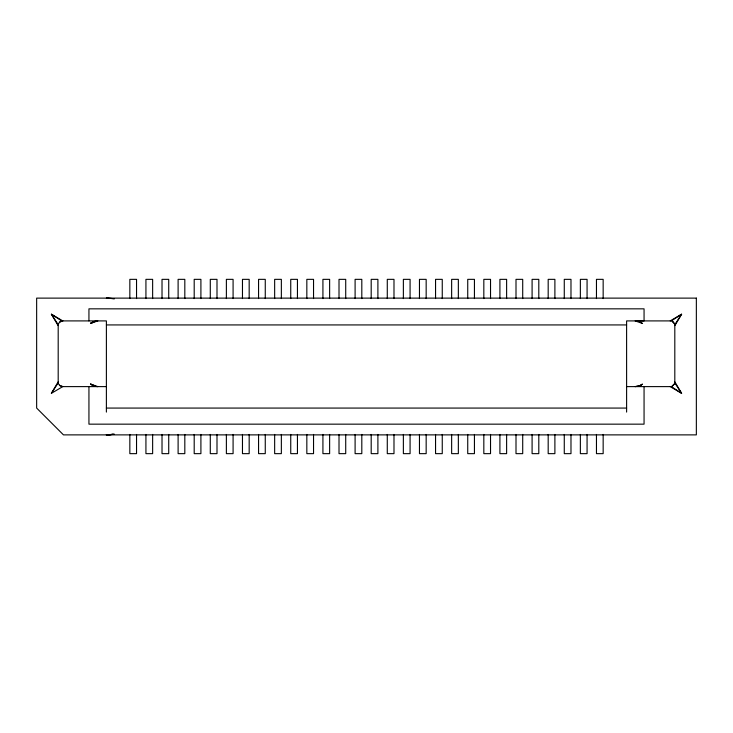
<?xml version="1.0" encoding="UTF-8"?>
<svg xmlns="http://www.w3.org/2000/svg" width="733" height="733" viewBox="0 0 733 733"><rect width="100%" height="100%" fill="white"/><g stroke="black" fill="none" stroke-linecap="round" stroke-linejoin="round"><path stroke-width="1.1" d="M106.386 412.093L106.395 320.907L62.781 320.907L60.143 321.65L58.429 323.766M106.386 386.612L62.781 386.612L51.402 393.319L58.191 382.873L58.191 324.655L51.402 314.21L62.781 320.907L59.419 322.227M639.048 321.448L642.456 323.436L635.181 320.907L670.219 320.907L681.598 314.21L674.809 324.655L674.809 382.873L681.598 393.319L670.219 386.612L626.614 386.612M51.402 393.319L58.099 381.939M674.901 325.58L681.598 314.21L671.153 320.999L670.219 320.907M640.862 385.301L642.456 384.092L639.048 386.071L635.181 386.612L640.862 385.301L639.048 386.071M93.659 321.585L90.544 323.436L97.819 320.907L93.659 321.585L90.544 323.436L95.666 321.081M62.781 320.907L61.847 320.999L51.402 314.21L58.099 325.58M670.219 386.612L671.153 386.529L681.598 393.319L674.901 381.939M114.348 434.303L106.377 434.88L114.366 434.312M106.395 324.93L626.605 324.93M106.386 408.07L626.614 408.07M114.375 298.661L106.377 298.12L114.339 298.725M95.666 386.438L97.819 386.612L90.544 384.092L95.666 386.438L90.544 384.092L93.659 385.943M59.419 385.301L62.781 386.612L60.143 385.879L58.429 383.762M644.06 386.612L644.06 424.16L88.94 424.16L88.94 386.612M626.614 412.093L626.605 320.907L644.06 320.907L644.06 308.84L88.94 308.84L88.94 320.907M603.158 298.578L603.158 279.346L596.46 279.346L596.46 298.578M603.158 434.422L603.158 453.654L596.46 453.654L596.46 434.422M587.069 298.578L587.069 279.346L580.362 279.346L580.362 298.578M587.069 434.422L587.069 453.654L580.362 453.654L580.362 434.422M570.98 298.578L570.98 279.346L564.273 279.346L564.273 298.578M570.98 434.422L570.98 453.654L564.273 453.654L564.273 434.422M554.89 298.578L554.89 279.346L548.183 279.346L548.183 298.578M554.89 434.422L554.89 453.654L548.183 453.654L548.183 434.422M538.801 298.578L538.801 279.346L532.094 279.346L532.094 298.578M538.801 434.422L538.801 453.654L532.094 453.654L532.094 434.422M522.711 298.578L522.711 279.346L516.005 279.346L516.005 298.578M522.711 434.422L522.711 453.654L516.005 453.654L516.005 434.422M506.622 298.578L506.622 279.346L499.915 279.346L499.915 298.578M506.622 434.422L506.622 453.654L499.915 453.654L499.915 434.422M490.533 298.578L490.533 279.346L483.826 279.346L483.826 298.578M490.533 434.422L490.533 453.654L483.826 453.654L483.826 434.422M474.434 298.578L474.434 279.346L467.736 279.346L467.736 298.578M474.434 434.422L474.434 453.654L467.736 453.654L467.736 434.422M458.345 298.578L458.345 279.346L451.647 279.346L451.647 298.578M458.345 434.422L458.345 453.654L451.647 453.654L451.647 434.422M442.256 298.578L442.256 279.346L435.558 279.346L435.558 298.578M442.256 434.422L442.256 453.654L435.558 453.654L435.558 434.422M426.166 298.578L426.166 279.346L419.459 279.346L419.459 298.578M426.166 434.422L426.166 453.654L419.459 453.654L419.459 434.422M410.077 298.578L410.077 279.346L403.37 279.346L403.37 298.578M410.077 434.422L410.077 453.654L403.37 453.654L403.37 434.422M393.988 298.578L393.988 279.346L387.281 279.346L387.281 298.578M393.988 434.422L393.988 453.654L387.281 453.654L387.281 434.422M377.898 298.578L377.898 279.346L371.191 279.346L371.191 298.578M377.898 434.422L377.898 453.654L371.191 453.654L371.191 434.422M361.809 298.578L361.809 279.346L355.102 279.346L355.102 298.578M361.809 434.422L361.809 453.654L355.102 453.654L355.102 434.422M345.719 298.578L345.719 279.346L339.012 279.346L339.012 298.578M345.719 434.422L345.719 453.654L339.012 453.654L339.012 434.422M329.63 298.578L329.63 279.346L322.923 279.346L322.923 298.578M329.63 434.422L329.63 453.654L322.923 453.654L322.923 434.422M313.541 298.578L313.541 279.346L306.834 279.346L306.834 298.578M313.541 434.422L313.541 453.654L306.834 453.654L306.834 434.422M297.442 298.578L297.442 279.346L290.744 279.346L290.744 298.578M297.442 434.422L297.442 453.654L290.744 453.654L290.744 434.422M281.353 298.578L281.353 279.346L274.655 279.346L274.655 298.578M281.353 434.422L281.353 453.654L274.655 453.654L274.655 434.422M265.264 298.578L265.264 279.346L258.566 279.346L258.566 298.578M265.264 434.422L265.264 453.654L258.566 453.654L258.566 434.422M249.174 298.578L249.174 279.346L242.467 279.346L242.467 298.578M249.174 434.422L249.174 453.654L242.467 453.654L242.467 434.422M233.085 298.578L233.085 279.346L226.378 279.346L226.378 298.578M233.085 434.422L233.085 453.654L226.378 453.654L226.378 434.422M216.995 298.578L216.995 279.346L210.289 279.346L210.289 298.578M216.995 434.422L216.995 453.654L210.289 453.654L210.289 434.422M200.906 298.578L200.906 279.346L194.199 279.346L194.199 298.578M200.906 434.422L200.906 453.654L194.199 453.654L194.199 434.422M184.817 298.578L184.817 279.346L178.11 279.346L178.11 298.578M184.817 434.422L184.817 453.654L178.11 453.654L178.11 434.422M168.727 298.578L168.727 279.346L162.02 279.346L162.02 298.578M168.727 434.422L168.727 453.654L162.02 453.654L162.02 434.422M152.638 298.578L152.638 279.346L145.931 279.346L145.931 298.578M152.638 434.422L152.638 453.654L145.931 453.654L145.931 434.422M136.54 298.578L136.54 279.346L129.842 279.346L129.842 298.578M136.54 434.422L136.54 453.654L129.842 453.654L129.842 434.422M674.571 383.762L672.051 386.282L674.571 383.762M113.221 434.312L106.377 434.88L113.221 434.339M696.35 298.12L36.65 298.12L36.65 408.07L63.469 434.88L696.35 434.88L696.35 298.12M672.857 321.65L672.051 321.246L674.571 323.766L672.857 321.65"/></g></svg>
